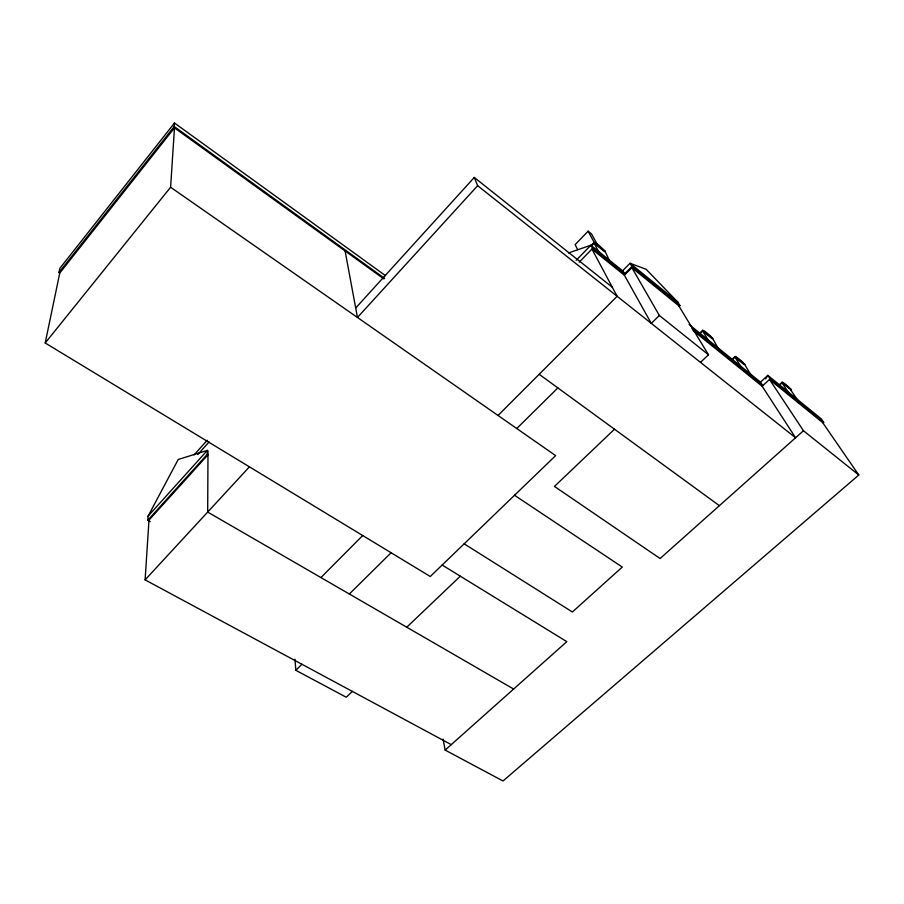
<?xml version="1.0" encoding="UTF-8"?>
<svg xmlns="http://www.w3.org/2000/svg" width="904" height="904" viewBox="0 0 904 904"><rect width="100%" height="100%" fill="white"/><g stroke="black" fill="none" stroke-linecap="round" stroke-linejoin="round"><path stroke-width="1.36" d="M147.793 520.263L207.276 454.328L207.298 450.418L178.212 459.492L148.053 516.184L147.793 520.263L150.222 521.631M59.766 273.019L174.472 127.848L170.607 187.23L555.644 455.627L430.27 576.503L45.2 342.989L59.766 273.019L58.963 272.511L174.235 126.537L174.472 123.012L385.545 275.686M451.265 744.636L145.103 579.871L148.99 520.105L207.988 454.757L207.276 454.328M58.963 272.511L59.845 268.341L174.472 123.012M765.643 378.889L767.824 375.375L821.34 418.914L823.815 422.496L770.151 378.878L767.824 375.375L760.513 382.121L762.795 385.635L692.046 328.604M45.2 342.989L170.607 187.23M194.089 454.893L207.231 440.248M197.784 454.542L209.095 441.966M148.053 516.184L207.298 450.418L207.999 450.847L207.683 512.071L513.641 689.04M355.701 308.015L474.284 177.455L612.313 287.246M474.284 177.455L477.651 185.693L357.453 317.473L345.102 250.95M145.103 579.871L249.436 466.837M597.68 245.187L591.623 234.057L588.109 231.209L575.125 244.656L577.69 249.651M576.187 260.329L590.877 245.21L623.195 271.29L624.415 273.471M590.289 246.34L594.109 242.419L605.386 251.549A11.255 1.887 44.2 0 0 594.109 242.419M591.159 246.204L594.516 242.758M579.204 262.171L592.595 248.419L590.877 245.21L568.503 252.95M609.307 260.307L604.979 251.222M320.931 577.577L362.707 535.53M677.876 302.196L630.043 263.279L631.907 266.533L624.415 274.07L622.585 270.804L630.043 263.279L646.123 269.279L677.876 302.196L679.91 305.541L679.277 306.162L631.885 267.674L659.344 315.473L708.499 354.786L700.487 362.38M659.344 315.473L651.287 323.372L624.381 275.212L632.529 267.03M498.025 415.467L617.138 296.286L591.95 249.075L624.381 275.212M349.351 594.018L391.093 552.751M516.76 428.53L557.847 387.906M352.379 691.413L346.243 697.233L295.8 670.282L301.936 664.27M699.651 333.226L702.679 330.322A10.746 1.695 45.1 0 1 712.838 338.548L702.679 330.322M699.617 333.915L703.052 330.627M406.755 627.218L460.305 576.187M614.505 429.208L554.468 486.431L660.089 558.525L803.464 430.745L858.8 475.007L502.997 780.988L445.152 750.083L443.05 739.133M719.008 349.78L712.476 338.254M732.037 359.306L735.02 356.504L744.851 364.47A10.611 1.638 45.3 0 0 735.02 356.504M731.89 360.063L735.381 356.797M753.54 379.273L744.5 364.188M477.651 185.693L795.576 437.773L762.162 386.211L770.151 378.878M778.977 385.104L782.096 382.256L791.531 389.952A10.486 1.492 45.5 0 0 782.096 382.256M778.977 385.703L782.446 382.539M788.955 393.172L782.028 382.912L791.192 389.68M445.152 750.083L566.819 641.648L442.169 565.034M803.464 430.745L769.519 379.454L822.685 422.643L823.307 422.089M148.279 519.71L148.99 520.105M464.17 543.824L572.39 611.985L622.28 567.057L514.523 495.268M174.235 126.537L384.596 278.387M173.658 127.272L383.929 278.963M539.179 374.29L719.392 505.675M592.595 248.419L625.026 274.567M693.006 330.491L762.162 386.211M604.561 251.651L594.097 243.187L599.42 253.007M712.058 338.638L702.634 331.022L709.312 341.825M744.094 364.561L734.963 357.182L742.15 368.448M689.13 324.513L760.513 382.121M631.907 266.533L679.91 305.541M822.685 422.643L858.8 475.007M790.785 390.053L797.78 400.359M678.689 305.688L708.499 354.786M588.109 231.209L594.787 243.538M294.986 659.174L295.8 670.282"/></g></svg>
